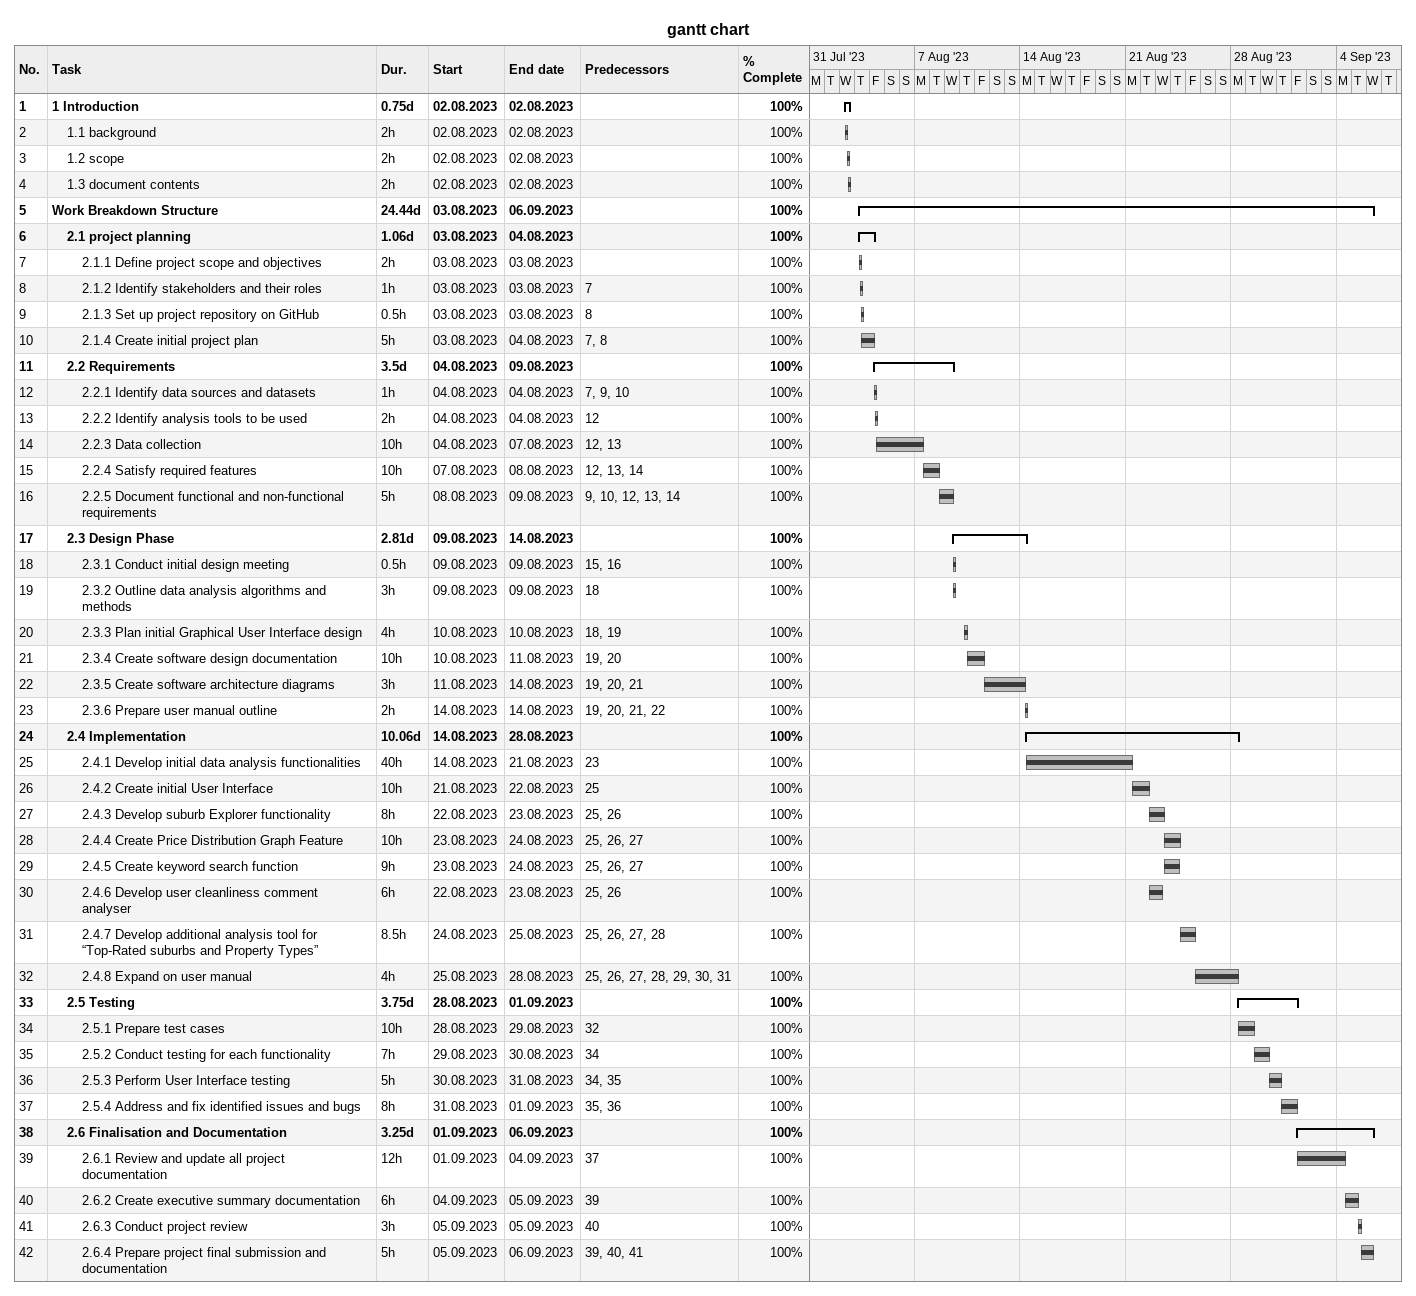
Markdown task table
gantt chart

| ID | Level | Task | Duration | Start | Finish | Predecessors | % complete |
|---|---|---|---|---|---|---|---|
| 1 | 1 | **1 Introduction** | 0.75d | 2023-08-02 | 2023-08-02 |  | 100 |
| 2 | 2 | 1.1 background | 2h | 2023-08-02 | 2023-08-02 |  | 100 |
| 3 | 2 | 1.2 scope | 2h | 2023-08-02 | 2023-08-02 |  | 100 |
| 4 | 2 | 1.3 document contents | 2h | 2023-08-02 | 2023-08-02 |  | 100 |
| 5 | 1 | **Work Breakdown Structure** | 24.44d | 2023-08-03 | 2023-09-06 |  | 100 |
| 6 | 2 | **2.1 project planning** | 1.06d | 2023-08-03 | 2023-08-04 |  | 100 |
| 7 | 3 | 2.1.1 Define project scope and objectives | 2h | 2023-08-03 | 2023-08-03 |  | 100 |
| 8 | 3 | 2.1.2 Identify stakeholders and their roles | 1h | 2023-08-03 | 2023-08-03 | 7 | 100 |
| 9 | 3 | 2.1.3 Set up project repository on GitHub | 0.5h | 2023-08-03 | 2023-08-03 | 8 | 100 |
| 10 | 3 | 2.1.4 Create initial project plan | 5h | 2023-08-03 | 2023-08-04 | 7, 8 | 100 |
| 11 | 2 | **2.2 Requirements** | 3.5d | 2023-08-04 | 2023-08-09 |  | 100 |
| 12 | 3 | 2.2.1 Identify data sources and datasets | 1h | 2023-08-04 | 2023-08-04 | 7, 9, 10 | 100 |
| 13 | 3 | 2.2.2 Identify analysis tools to be used | 2h | 2023-08-04 | 2023-08-04 | 12 | 100 |
| 14 | 3 | 2.2.3 Data collection | 10h | 2023-08-04 | 2023-08-07 | 12, 13 | 100 |
| 15 | 3 | 2.2.4 Satisfy required features | 10h | 2023-08-07 | 2023-08-08 | 12, 13, 14 | 100 |
| 16 | 3 | 2.2.5 Document functional and non-functional requirements | 5h | 2023-08-08 | 2023-08-09 | 9, 10, 12, 13, 14 | 100 |
| 17 | 2 | **2.3 Design Phase** | 2.81d | 2023-08-09 | 2023-08-14 |  | 100 |
| 18 | 3 | 2.3.1 Conduct initial design meeting | 0.5h | 2023-08-09 | 2023-08-09 | 15, 16 | 100 |
| 19 | 3 | 2.3.2 Outline data analysis algorithms and methods | 3h | 2023-08-09 | 2023-08-09 | 18 | 100 |
| 20 | 3 | 2.3.3 Plan initial Graphical User Interface design | 4h | 2023-08-10 | 2023-08-10 | 18, 19 | 100 |
| 21 | 3 | 2.3.4 Create software design documentation | 10h | 2023-08-10 | 2023-08-11 | 19, 20 | 100 |
| 22 | 3 | 2.3.5 Create software architecture diagrams | 3h | 2023-08-11 | 2023-08-14 | 19, 20, 21 | 100 |
| 23 | 3 | 2.3.6 Prepare user manual outline | 2h | 2023-08-14 | 2023-08-14 | 19, 20, 21, 22 | 100 |
| 24 | 2 | **2.4 Implementation** | 10.06d | 2023-08-14 | 2023-08-28 |  | 100 |
| 25 | 3 | 2.4.1 Develop initial data analysis functionalities | 40h | 2023-08-14 | 2023-08-21 | 23 | 100 |
| 26 | 3 | 2.4.2 Create initial User Interface | 10h | 2023-08-21 | 2023-08-22 | 25 | 100 |
| 27 | 3 | 2.4.3 Develop suburb Explorer functionality | 8h | 2023-08-22 | 2023-08-23 | 25, 26 | 100 |
| 28 | 3 | 2.4.4 Create Price Distribution Graph Feature | 10h | 2023-08-23 | 2023-08-24 | 25, 26, 27 | 100 |
| 29 | 3 | 2.4.5 Create keyword search function | 9h | 2023-08-23 | 2023-08-24 | 25, 26, 27 | 100 |
| 30 | 3 | 2.4.6 Develop user cleanliness comment analyser | 6h | 2023-08-22 | 2023-08-23 | 25, 26 | 100 |
| 31 | 3 | 2.4.7 Develop additional analysis tool for “Top-Rated suburbs and Property Types” | 8.5h | 2023-08-24 | 2023-08-25 | 25, 26, 27, 28 | 100 |
| 32 | 3 | 2.4.8 Expand on user manual | 4h | 2023-08-25 | 2023-08-28 | 25, 26, 27, 28, 29, 30, 31 | 100 |
| 33 | 2 | **2.5 Testing** | 3.75d | 2023-08-28 | 2023-09-01 |  | 100 |
| 34 | 3 | 2.5.1 Prepare test cases | 10h | 2023-08-28 | 2023-08-29 | 32 | 100 |
| 35 | 3 | 2.5.2 Conduct testing for each functionality | 7h | 2023-08-29 | 2023-08-30 | 34 | 100 |
| 36 | 3 | 2.5.3 Perform User Interface testing | 5h | 2023-08-30 | 2023-08-31 | 34, 35 | 100 |
| 37 | 3 | 2.5.4 Address and fix identified issues and bugs | 8h | 2023-08-31 | 2023-09-01 | 35, 36 | 100 |
| 38 | 2 | **2.6 Finalisation and Documentation** | 3.25d | 2023-09-01 | 2023-09-06 |  | 100 |
| 39 | 3 | 2.6.1 Review and update all project documentation | 12h | 2023-09-01 | 2023-09-04 | 37 | 100 |
| 40 | 3 | 2.6.2 Create executive summary documentation | 6h | 2023-09-04 | 2023-09-05 | 39 | 100 |
| 41 | 3 | 2.6.3 Conduct project review | 3h | 2023-09-05 | 2023-09-05 | 40 | 100 |
| 42 | 3 | 2.6.4 Prepare project final submission and documentation | 5h | 2023-09-05 | 2023-09-06 | 39, 40, 41 | 100 |
